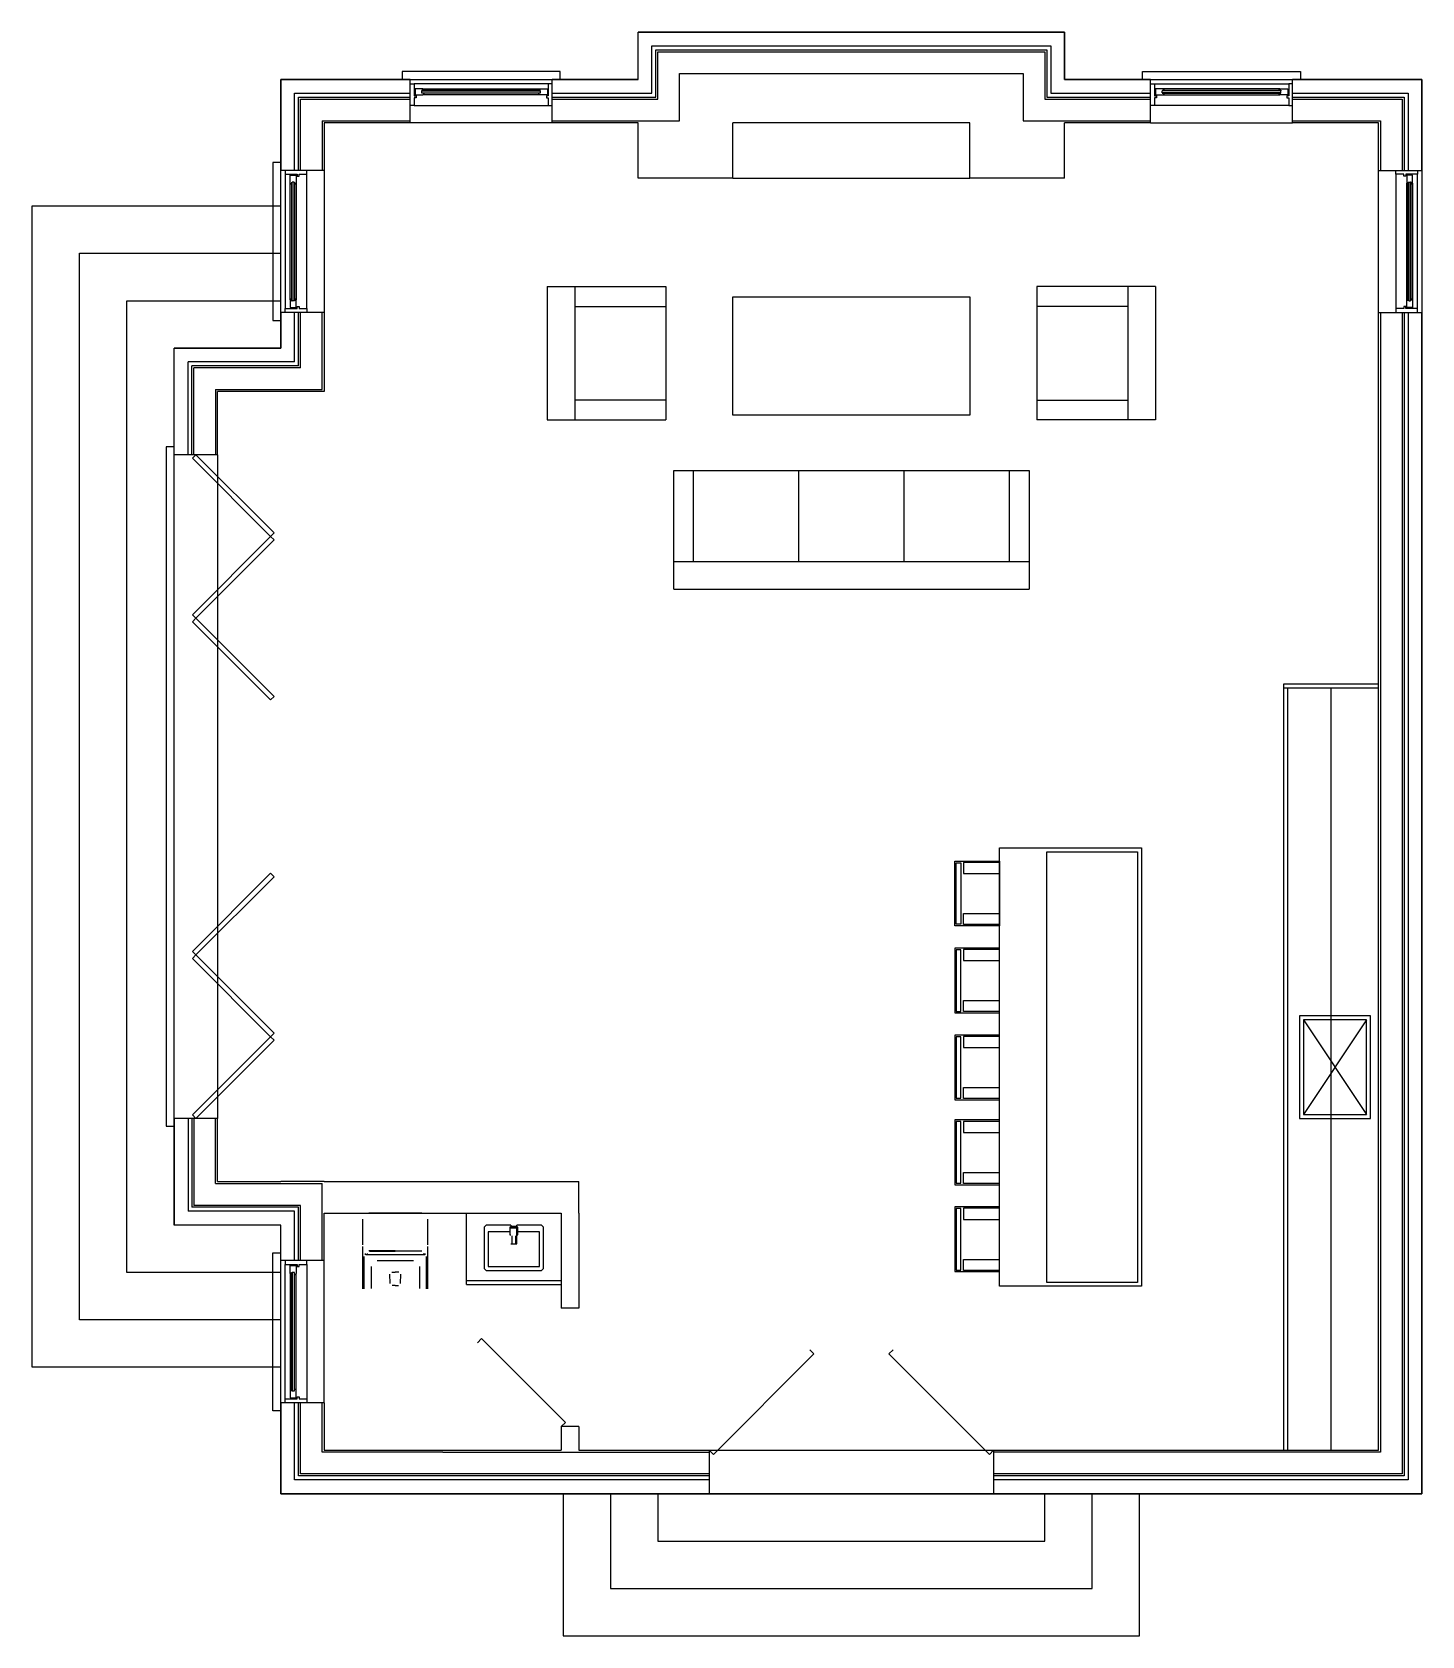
# Model space of a CAD drawing. Header units: metres. Extents: x -176 to 176, y 0 to 406.
import ezdxf

# ---------------------------------------------------------------- set-up
doc = ezdxf.new("R2010")
doc.units = ezdxf.units.M

msp = doc.modelspace()

# ---------------------------------------------------------------- linework, layer by layer
msp.add_lwpolyline([(-113, 394), (-22.5, 394), (-22.5, 406), (85.5, 406), (85.5, 394), (176, 394), (176, 36), (-113, 36), (-113, 104), (-140, 104), (-140, 326), (-113, 326), (-113, 394)])
at = {"layer": 'FP-Above'}
for p, q in [((-4.5, 47), (67.5, 47)), ((-4.5, 36), (67.5, 36))]:
    msp.add_line(p, q, dxfattribs=at)
at = {"layer": 'FP-Door', "elevation": -0.66}
for points in [[(-114.7, 279.2), (-115.58, 278.32), (-135.38, 298.12), (-134.5, 299)], [(-114.7, 277.43), (-115.58, 278.32), (-135.38, 258.52), (-134.5, 257.63)], [(-114.7, 237.84), (-115.58, 236.95), (-135.38, 256.75), (-134.5, 257.63)], [(-114.7, 192.16), (-115.58, 193.05), (-135.38, 173.25), (-134.5, 172.37)], [(-114.7, 152.57), (-115.58, 151.68), (-135.38, 171.48), (-134.5, 172.37)], [(-114.7, 150.8), (-115.58, 151.68), (-135.38, 131.88), (-134.5, 131)]]:
    msp.add_lwpolyline(points, close=True, dxfattribs=at)
at = {"layer": 'FP-Door'}
for points in [[(-63.21, 74.21), (-62.15, 75.27), (-40.94, 54.06), (-42, 53)], [(20.96, 72.46), (22.02, 71.4), (-3.44, 45.94), (-4.5, 47)], [(42.05, 72.46), (40.99, 71.4), (66.44, 45.94), (67.5, 47)]]:
    msp.add_lwpolyline(points, dxfattribs=at)
at = {"layer": 'FP-Fixture'}
for p, q in [((141, 241), (165, 241)), ((141, 240), (165, 240)), ((-77.26, 107), (-90.74, 107)), ((-65.99, 89), (-65.99, 107)), ((-65.99, 107), (-41.99, 107)), ((-41.99, 107), (-41.99, 89)), ((-92.27, 99.02), (-92.26, 105.49)), ((-75.73, 99.02), (-75.74, 105.49)), ((-54.24, 103.75), (-54.24, 103.5)), ((-53.74, 103.75), (-53.74, 103.5)), ((-92.25, 87.84), (-92.25, 98.62)), ((-84, 97.51), (-90.75, 97.51)), ((-84, 97.51), (-77.25, 97.51)), ((-75.75, 87.84), (-75.75, 98.62)), ((-91.86, 87.86), (-91.86, 96.08)), ((-91.53, 96.45), (-91.53, 96.81)), ((-76.52, 96.46), (-91.48, 96.46)), ((-91.09, 96.81), (-91.09, 96.46)), ((-90.53, 97.37), (-84, 97.37)), ((-90.11, 93.52), (-90.11, 87.96)), ((-88.59, 95.03), (-79.4, 95.03)), ((-77.47, 97.37), (-84, 97.37)), ((-77.89, 93.52), (-77.89, 87.96)), ((-76.9, 96.81), (-76.9, 96.46)), ((-76.46, 96.45), (-76.46, 96.81)), ((-76.14, 87.86), (-76.14, 96.08)), ((-85.28, 89.23), (-85.37, 91.57)), ((-84.87, 92.08), (-84, 92.08)), ((-83.13, 92.08), (-84, 92.08)), ((-82.72, 89.23), (-82.63, 91.57)), ((-65.99, 90), (-41.99, 90)), ((-84, 88.74), (-84.78, 88.74)), ((-84, 88.74), (-83.21, 88.74)), ((-65.99, 89), (-41.99, 89))]:
    msp.add_line(p, q, dxfattribs=at)
for points in [[(141, 47), (141, 241)], [(69, 199.5), (105, 199.5), (105, 88.5), (69, 88.5), (69, 199.5)], [(-54.74, 104), (-60.99, 104), (-61.49, 103.5), (-61.49, 93), (-60.99, 92.5), (-46.99, 92.5), (-46.49, 93), (-46.49, 103.5), (-46.99, 104), (-53.24, 104)], [(-54.99, 102.25), (-60.49, 102.25), (-60.49, 93.5), (-47.49, 93.5), (-47.49, 102.25), (-52.99, 102.25)], [(-53.24, 101.5), (-52.99, 101.5), (-52.99, 103.5), (-54.99, 103.5), (-54.99, 101.5), (-54.74, 101.5)], [(-54.74, 104), (-54.74, 103.75), (-53.24, 103.75), (-53.24, 104)], [(-54.74, 99.25), (-53.24, 99.25), (-53.24, 103.25), (-54.74, 103.25)], [(-54.49, 101.25), (-54.49, 99.25), (-53.49, 99.25), (-53.49, 101.25)]]:
    msp.add_lwpolyline(points, dxfattribs=at)
at = {"layer": 'FP-Furniture'}
for p, q in [((-45.55, 341.56), (-45.55, 307.86)), ((-45.55, 341.56), (-15.5, 341.56)), ((-38.55, 341.56), (-38.55, 307.86)), ((-15.5, 341.56), (-15.51, 307.85)), ((108.54, 341.56), (78.49, 341.56)), ((78.49, 341.56), (78.5, 307.85)), ((101.54, 341.56), (101.54, 307.86)), ((108.54, 341.56), (108.54, 307.86)), ((-38.55, 336.56), (-15.5, 336.56)), ((101.54, 336.56), (78.49, 336.56)), ((-15.5, 312.85), (-38.55, 312.86)), ((78.5, 312.85), (101.54, 312.86)), ((-45.55, 307.86), (-15.5, 307.85)), ((108.54, 307.86), (78.5, 307.85)), ((-129, 299), (-129, 131)), ((-13.5, 264.96), (-13.5, 295)), ((-13.5, 295), (76.5, 295)), ((-8.5, 271.96), (-8.5, 295)), ((18.16, 271.96), (18.16, 295)), ((44.83, 271.96), (44.83, 295)), ((71.5, 295), (71.49, 271.95)), ((76.5, 295), (76.49, 264.95)), ((-13.5, 271.96), (76.49, 271.95)), ((-13.5, 264.96), (76.49, 264.95)), ((146, 156, 0.41), (162, 132, 0.41)), ((162, 156, 0.41), (146, 132, 0.41))]:
    msp.add_line(p, q, dxfattribs=at)
msp.add_lwpolyline([(1.5, 369), (61.5, 369)], dxfattribs=at)
for points in [[(1.5, 339), (61.5, 339), (61.5, 309), (1.5, 309)], [(145, 157), (145, 131), (163, 131), (163, 157)], [(146, 156), (146, 132), (162, 132), (162, 156)]]:
    msp.add_lwpolyline(points, close=True, dxfattribs=at)
at = {"layer": 'FP-Furniture', "color": 8}
for points in [[(69, 196.11), (69, 179.73), (57.66, 179.73), (57.66, 196.11)], [(59.24, 195.74), (59.24, 180.17), (58, 180.17), (58, 195.74)], [(69, 157.73), (69, 174.11), (57.66, 174.11), (57.66, 157.73)], [(59.24, 158.1), (59.24, 173.68), (58, 173.68), (58, 158.1)], [(69, 135.73), (69, 152.11), (57.66, 152.11), (57.66, 135.73)], [(59.24, 136.1), (59.24, 151.68), (58, 151.68), (58, 136.1)], [(69, 114.23), (69, 130.61), (57.66, 130.61), (57.66, 114.23)], [(59.24, 114.6), (59.24, 130.18), (58, 130.18), (58, 114.6)], [(69, 92.23), (69, 108.61), (57.66, 108.61), (57.66, 92.23)], [(59.24, 92.6), (59.24, 108.18), (58, 108.18), (58, 92.6)]]:
    msp.add_lwpolyline(points, close=True, dxfattribs=at)
for points in [[(69, 195.81), (59.91, 195.81), (59.91, 193.01), (69, 193.01)], [(69, 180.09), (59.91, 180.09), (59.91, 182.89), (69, 182.89)], [(69, 173.75), (59.91, 173.75), (59.91, 170.95), (69, 170.95)], [(69, 158.03), (59.91, 158.03), (59.91, 160.83), (69, 160.83)], [(69, 151.75), (59.91, 151.75), (59.91, 148.95), (69, 148.95)], [(69, 136.03), (59.91, 136.03), (59.91, 138.83), (69, 138.83)], [(69, 130.25), (59.91, 130.25), (59.91, 127.45), (69, 127.45)], [(69, 114.53), (59.91, 114.53), (59.91, 117.33), (69, 117.33)], [(69, 108.25), (59.91, 108.25), (59.91, 105.45), (69, 105.45)], [(69, 92.53), (59.91, 92.53), (59.91, 95.33), (69, 95.33)]]:
    msp.add_lwpolyline(points, dxfattribs=at)
at = {"layer": 'FP-Mill'}
for points in [[(142, 47), (142, 240)], [(153, 47), (153, 240)]]:
    msp.add_lwpolyline(points, dxfattribs=at)
msp.add_lwpolyline([(81, 198.5), (104, 198.5), (104, 89.5), (81, 89.5)], close=True, dxfattribs=at)
at = {"layer": 'FP-Proposed Wall'}
for p, q in [((-22.5, 394), (-22.5, 406)), ((85.5, 406), (-22.5, 406)), ((85.5, 394), (85.5, 406)), ((-113, 394), (-113, 371)), ((-80.25, 394), (-113, 394)), ((-80.25, 383), (-80.25, 394)), ((-44.25, 383), (-44.25, 394)), ((-22.5, 394), (-44.25, 394)), ((107.25, 394), (85.5, 394)), ((107.25, 383), (107.25, 394)), ((143.25, 383), (143.25, 394)), ((176, 394), (143.25, 394)), ((176, 371), (176, 394)), ((-102, 383), (-102, 371)), ((-80.25, 383), (-102, 383)), ((-22.5, 383), (-44.25, 383)), ((-22.5, 369), (-22.5, 383)), ((1.5, 369), (1.5, 383)), ((61.5, 383), (1.5, 383)), ((61.5, 369), (61.5, 383)), ((85.5, 369), (85.5, 383)), ((107.25, 383), (85.5, 383)), ((165, 383), (143.25, 383)), ((165, 371), (165, 383)), ((-102, 371), (-113, 371)), ((1.5, 369), (-22.5, 369)), ((85.5, 369), (61.5, 369)), ((-113, 335), (-113, 326)), ((-102, 335), (-113, 335)), ((-102, 335), (-102, 315)), ((165, 240), (165, 335)), ((176, 257), (176, 335)), ((-140, 299), (-140, 326)), ((-113, 326), (-140, 326)), ((-113, 326), (-140, 326)), ((-129, 299), (-129, 315)), ((-102, 315), (-129, 315)), ((-129, 299), (-140, 299)), ((-129, 299), (-129, 299)), ((176, 257), (176, 257)), ((176, 108), (176, 257)), ((165, 115), (165, 240)), ((-129, 131), (-140, 131)), ((-140, 131), (-140, 104)), ((-129, 115), (-129, 131)), ((-129, 115), (-113, 115)), ((165, 47), (165, 107)), ((176, 107), (176, 108)), ((176, 108), (176, 108)), ((176, 36), (176, 107)), ((-113, 104), (-140, 104)), ((-37.5, 83), (-42, 83)), ((-113, 59), (-113, 36)), ((-102, 59), (-113, 59)), ((-102, 59), (-102, 47)), ((-37.5, 53), (-42, 53)), ((-102, 47), (-42, 47)), ((-37.5, 47), (-4.5, 47)), ((-4.5, 47), (-4.5, 36)), ((67.5, 47), (67.5, 36)), ((67.5, 47), (100.5, 47)), ((100.5, 47), (105, 47)), ((105, 47), (134.5, 47)), ((134.5, 47), (165, 47)), ((-113, 36), (-4.5, 36)), ((67.5, 36), (176, 36))]:
    msp.add_line(p, q, dxfattribs=at)
for points in [[(165, 371), (176, 371)], [(165, 335), (176, 335)], [(-102, 115), (-102, 115), (-113, 115), (-113, 115)], [(-101.99, 115), (-37.5, 115), (-37.5, 115)], [(-37.5, 107), (-37.5, 115)], [(165, 107), (165, 107), (165, 115)], [(-102, 95), (-101.99, 107)], [(-101.99, 107), (-42, 107), (-42, 107)], [(-42, 107), (-42, 83)], [(-37.5, 107), (-37.5, 83)], [(-102, 95), (-113, 95), (-113, 104)], [(-42, 53), (-42, 47)], [(-37.5, 53), (-37.5, 47)], [(100.5, 47), (100.5, 47)], [(105, 47), (105, 47)]]:
    msp.add_lwpolyline(points, dxfattribs=at)
at = {"layer": 'FP-Stair'}
msp.add_lwpolyline([(-140, 301), (-142, 301), (-142, 129), (-140, 129)], dxfattribs=at)
at = {"layer": 'FP-Wall Detail'}
for p, q in [((-136.5, 299), (-136.5, 322.5)), ((-109.5, 322.5), (-136.5, 322.5)), ((-135.5, 299), (-135.5, 321.5)), ((-108.5, 321.5), (-135.5, 321.5)), ((-135, 299), (-135, 321)), ((-108, 321), (-135, 321)), ((-129.5, 315.5), (-129.5, 299)), ((-129.5, 315.5), (-102.5, 315.5)), ((-136.5, 131), (-136.5, 107.5)), ((-135.5, 131), (-135.5, 108.5)), ((-135, 131), (-135, 109)), ((-129.5, 114.5), (-129.5, 131)), ((-129.5, 114.5), (-102.5, 114.5)), ((-109.5, 107.5), (-136.5, 107.5)), ((-108.5, 108.5), (-135.5, 108.5)), ((-108, 109), (-135, 109))]:
    msp.add_line(p, q, dxfattribs=at)
for points in [[(-44.25, 390.5), (-19, 390.5), (-19, 402.5), (82, 402.5), (82, 390.5), (107.25, 390.5)], [(-44.25, 389.5), (-18, 389.5), (-18, 401.5), (81, 401.5), (81, 389.5), (107.25, 389.5)], [(-44.25, 389), (-17.5, 389), (-17.5, 401), (80.5, 401), (80.5, 389), (107.25, 389)], [(-44.25, 383.5), (-12, 383.5), (-12, 395.5), (75, 395.5), (75, 383.5), (107.25, 383.5)], [(-109.5, 371), (-109.5, 390.5), (-80.25, 390.5)], [(143.25, 390.5), (172.5, 390.5), (172.5, 371)], [(-108.5, 371), (-108.5, 389.5), (-80.25, 389.5)], [(-108, 371), (-108, 389), (-80.25, 389)], [(143.25, 389.5), (171.5, 389.5), (171.5, 371)], [(143.25, 389), (171, 389), (171, 371)], [(-102.5, 383.5), (-102.5, 371)], [(-102.5, 383.5), (-80.25, 383.5)], [(143.25, 383.5), (165.5, 383.5), (165.5, 371)], [(-109.5, 322.5), (-109.5, 335)], [(-108.5, 321.5), (-108.5, 335)], [(-108, 321), (-108, 335)], [(-102.5, 315.5), (-102.5, 335)], [(172.5, 335), (172.5, 39.5), (67.5, 39.5)], [(171.5, 335), (171.5, 40.5), (67.5, 40.5)], [(171, 335), (171, 41), (67.5, 41)], [(165.5, 335), (165.5, 46.5), (135, 46.5)], [(-102.5, 95), (-102.5, 114.5)], [(-109.5, 95), (-109.5, 107.5)], [(-108.5, 95), (-108.5, 108.5)], [(-108, 95), (-108, 109)], [(-4.5, 39.5), (-109.5, 39.5), (-109.5, 59)], [(-4.5, 40.5), (-108.5, 40.5), (-108.5, 59)], [(-4.5, 41), (-108, 41), (-108, 59)], [(-72, 46.5), (-102.5, 46.5), (-102.5, 59)], [(-72, 46.5), (-4.5, 46.5)], [(135, 46.5), (67.5, 46.5)]]:
    msp.add_lwpolyline(points, dxfattribs=at)
at = {"layer": 'FP-Window'}
for p, q in [((-82.25, 396), (-82.25, 394)), ((-42.25, 396), (-82.25, 396)), ((-42.25, 394), (-42.25, 396)), ((105.25, 394), (105.25, 396)), ((105.25, 396), (145.25, 396)), ((145.25, 396), (145.25, 394)), ((-45.25, 392.89), (-79.25, 392.89)), ((-77.25, 390.64), (-77.25, 391.14)), ((-77, 391.64), (-47.5, 391.64)), ((-77, 391.64), (-76.75, 391.39)), ((-77, 390.14), (-76.75, 390.39)), ((-47.5, 390.14), (-77, 390.14)), ((-76.75, 391.39), (-76.75, 391.27)), ((-76.75, 390.52), (-76.75, 390.39)), ((-47.5, 391.64), (-47.75, 391.39)), ((-47.75, 391.39), (-47.75, 391.27)), ((-47.75, 390.52), (-47.75, 390.39)), ((-47.5, 390.14), (-47.75, 390.39)), ((-47.25, 390.64), (-47.25, 391.14)), ((108.25, 392.89), (142.25, 392.89)), ((110.25, 390.64), (110.25, 391.14)), ((110.5, 391.64), (110.75, 391.39)), ((140, 391.64), (110.5, 391.64)), ((110.5, 390.14), (110.75, 390.39)), ((110.5, 390.14), (140, 390.14)), ((110.75, 391.39), (110.75, 391.27)), ((110.75, 390.52), (110.75, 390.39)), ((140, 391.64), (139.75, 391.39)), ((139.75, 391.39), (139.75, 391.27)), ((139.75, 390.52), (139.75, 390.39)), ((140, 390.14), (139.75, 390.39)), ((140.25, 390.64), (140.25, 391.14)), ((-79.25, 387.39), (-45.25, 387.39)), ((142.25, 387.39), (108.25, 387.39)), ((-44.25, 383), (-80.25, 383)), ((-80.25, 383), (-80.25, 383)), ((107.25, 383), (143.25, 383)), ((143.25, 383), (143.25, 383)), ((-115, 373), (-115, 333)), ((-113, 373), (-115, 373)), ((-111.89, 370), (-111.89, 336)), ((-106.39, 336), (-106.39, 370)), ((-102, 371), (-102, 335)), ((165, 335), (165, 371)), ((165, 371), (165, 371)), ((169.39, 370), (169.39, 336)), ((174.89, 336), (174.89, 370)), ((-110.64, 338.25), (-110.64, 367.75)), ((-110.64, 367.75), (-110.39, 367.5)), ((-110.39, 367.5), (-110.27, 367.5)), ((-109.64, 368), (-110.14, 368)), ((-109.52, 367.5), (-109.39, 367.5)), ((-109.14, 367.75), (-109.39, 367.5)), ((-109.14, 367.75), (-109.14, 338.25)), ((172.14, 338.25), (172.14, 367.75)), ((172.14, 367.75), (172.39, 367.5)), ((172.52, 367.5), (172.39, 367.5)), ((172.64, 368), (173.14, 368)), ((173.39, 367.5), (173.27, 367.5)), ((173.64, 367.75), (173.39, 367.5)), ((173.64, 367.75), (173.64, 338.25)), ((-110.64, 338.25), (-110.39, 338.5)), ((-110.39, 338.5), (-110.27, 338.5)), ((-109.64, 338), (-110.14, 338)), ((-109.52, 338.5), (-109.39, 338.5)), ((-109.14, 338.25), (-109.39, 338.5)), ((172.14, 338.25), (172.39, 338.5)), ((172.52, 338.5), (172.39, 338.5)), ((172.64, 338), (173.14, 338)), ((173.39, 338.5), (173.27, 338.5)), ((173.64, 338.25), (173.39, 338.5)), ((-115, 333), (-113, 333)), ((-102, 335), (-102, 335)), ((-115, 57), (-115, 97)), ((-115, 97), (-113, 97)), ((-111.89, 60), (-111.89, 94)), ((-106.39, 94), (-106.39, 60)), ((-102, 59), (-102, 95)), ((-102, 95), (-102, 95)), ((-110.64, 91.75), (-110.64, 62.25)), ((-110.64, 91.75), (-110.39, 91.5)), ((-110.39, 91.5), (-110.27, 91.5)), ((-109.64, 92), (-110.14, 92)), ((-109.52, 91.5), (-109.39, 91.5)), ((-109.14, 91.75), (-109.39, 91.5)), ((-109.14, 62.25), (-109.14, 91.75)), ((-110.64, 62.25), (-110.39, 62.5)), ((-110.39, 62.5), (-110.27, 62.5)), ((-109.64, 62), (-110.14, 62)), ((-109.52, 62.5), (-109.39, 62.5)), ((-109.14, 62.25), (-109.39, 62.5)), ((-113, 57), (-115, 57))]:
    msp.add_line(p, q, dxfattribs=at)
for points in [[(-80.25, 392.89), (-79.25, 392.89), (-79.25, 389.89), (-78.75, 389.89), (-78.75, 389.39), (-79.25, 389.39), (-79.25, 387.39), (-80.25, 387.39), (-80.25, 392.89)], [(-77, 391.64), (-79, 391.64), (-79, 390.14), (-77, 390.14)], [(-47.25, 391.27), (-77.25, 391.27), (-77.25, 391.14), (-47.25, 391.14)], [(-47.25, 390.52), (-77.25, 390.52), (-77.25, 390.64), (-47.25, 390.64)], [(-47.5, 391.64), (-45.5, 391.64), (-45.5, 390.14), (-47.5, 390.14)], [(-44.25, 392.89), (-45.25, 392.89), (-45.25, 389.89), (-45.75, 389.89), (-45.75, 389.39), (-45.25, 389.39), (-45.25, 387.39), (-44.25, 387.39), (-44.25, 392.89)], [(107.25, 392.89), (108.25, 392.89), (108.25, 389.89), (108.75, 389.89), (108.75, 389.39), (108.25, 389.39), (108.25, 387.39), (107.25, 387.39), (107.25, 392.89)], [(110.5, 391.64), (108.5, 391.64), (108.5, 390.14), (110.5, 390.14)], [(110.25, 391.27), (140.25, 391.27), (140.25, 391.14), (110.25, 391.14)], [(110.25, 390.52), (140.25, 390.52), (140.25, 390.64), (110.25, 390.64)], [(140, 391.64), (142, 391.64), (142, 390.14), (140, 390.14)], [(143.25, 392.89), (142.25, 392.89), (142.25, 389.89), (141.75, 389.89), (141.75, 389.39), (142.25, 389.39), (142.25, 387.39), (143.25, 387.39), (143.25, 392.89)], [(-111.89, 371), (-111.89, 370), (-108.89, 370), (-108.89, 369.5), (-108.39, 369.5), (-108.39, 370), (-106.39, 370), (-106.39, 371), (-111.89, 371)], [(-110.64, 367.75), (-110.64, 369.75), (-109.14, 369.75), (-109.14, 367.75)], [(174.89, 371), (174.89, 370), (171.89, 370), (171.89, 369.5), (171.39, 369.5), (171.39, 370), (169.39, 370), (169.39, 371), (174.89, 371)], [(173.64, 367.75), (173.64, 369.75), (172.14, 369.75), (172.14, 367.75)], [(-110.27, 368), (-110.27, 338), (-110.14, 338), (-110.14, 368)], [(-109.52, 368), (-109.52, 338), (-109.64, 338), (-109.64, 368)], [(172.52, 338), (172.52, 368), (172.64, 368), (172.64, 338)], [(173.27, 338), (173.27, 368), (173.14, 368), (173.14, 338)], [(-113, 68), (-176, 68), (-176, 326), (-176, 362), (-113, 362)], [(-113, 80), (-164, 80), (-164, 326), (-164, 350), (-113, 350)], [(-113, 92), (-152, 92), (-152, 326), (-152, 338), (-113, 338)], [(-110.64, 338.25), (-110.64, 336.25), (-109.14, 336.25), (-109.14, 338.25)], [(173.64, 338.25), (173.64, 336.25), (172.14, 336.25), (172.14, 338.25)], [(-111.89, 335), (-111.89, 336), (-108.89, 336), (-108.89, 336.5), (-108.39, 336.5), (-108.39, 336), (-106.39, 336), (-106.39, 335), (-111.89, 335)], [(174.89, 335), (174.89, 336), (171.89, 336), (171.89, 336.5), (171.39, 336.5), (171.39, 336), (169.39, 336), (169.39, 335), (174.89, 335)], [(-111.89, 95), (-111.89, 94), (-108.89, 94), (-108.89, 93.5), (-108.39, 93.5), (-108.39, 94), (-106.39, 94), (-106.39, 95), (-111.89, 95)], [(-110.64, 91.75), (-110.64, 93.75), (-109.14, 93.75), (-109.14, 91.75)], [(-110.27, 62), (-110.27, 92), (-110.14, 92), (-110.14, 62)], [(-109.52, 62), (-109.52, 92), (-109.64, 92), (-109.64, 62)], [(-110.64, 62.25), (-110.64, 60.25), (-109.14, 60.25), (-109.14, 62.25)], [(-111.89, 59), (-111.89, 60), (-108.89, 60), (-108.89, 60.5), (-108.39, 60.5), (-108.39, 60), (-106.39, 60), (-106.39, 59), (-111.89, 59)], [(-41.5, 36), (-41.5, 0), (68.5, 0), (104.5, 0), (104.5, 36)], [(-29.5, 36), (-29.5, 12), (68.5, 12), (92.5, 12), (92.5, 36)], [(-17.5, 36), (-17.5, 24), (68.5, 24), (80.5, 24), (80.5, 36)]]:
    msp.add_lwpolyline(points, dxfattribs=at)

doc.saveas('drawing.dxf')
